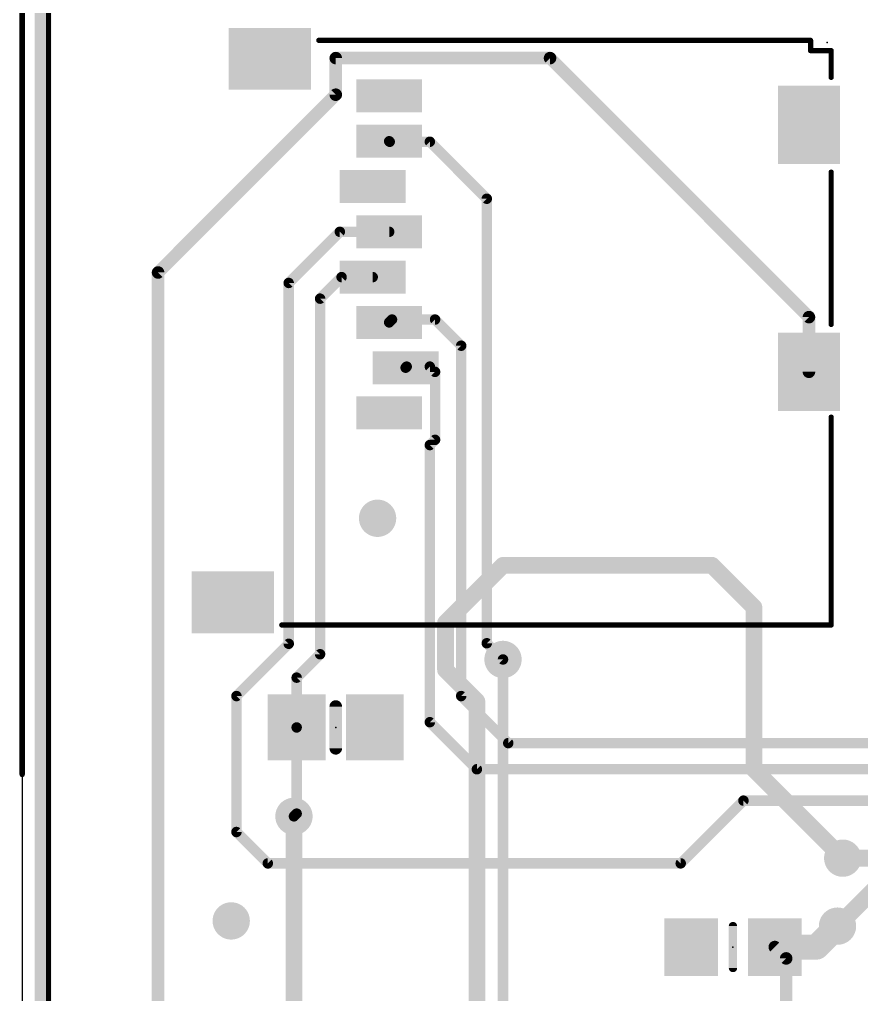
# Model space of a CAD drawing. Extents: x -37 to 43, y -51 to 71.
# Drawn here: x -28.01 to -7.54, y 14.72 to 38.4 of the extents above; entities that cross this region are included whole.
import ezdxf

# ---------------------------------------------------------------- set-up
doc = ezdxf.new("R2010")
doc.units = 0
for name, color, linetype in [('1', 12, 'CONTINUOUS'), ('16', 132, 'CONTINUOUS'), ('18', 110, 'CONTINUOUS'), ('20', 53, 'CONTINUOUS'), ('21', 40, 'CONTINUOUS'), ('22', 6, 'CONTINUOUS'), ('23', 40, 'CONTINUOUS'), ('29', 253, 'CONTINUOUS'), ('47', 253, 'CONTINUOUS')]:
    doc.layers.add(name, color=color, linetype=linetype)

# ---------------------------------------------------------------- blocks, each defined once
blk = doc.blocks.new('RECT')
blk.add_solid([(-0.5, -0.5), (0.5, -0.5), (-0.5, 0.5), (0.5, 0.5)])
blk = doc.blocks.new('ROUNDV')
at = {"const_width": 0.5}
blk.add_lwpolyline([(0, -0.25, 1), (0, 0.25, 1), (0, -0.25)], format="xyb", dxfattribs=at)

msp = doc.modelspace()

# ---------------------------------------------------------------- linework, layer by layer
at = {"layer": '1'}
for points, const_width in [([(-27.432, 52.832), (-27.432, -43.18)], 0.4064), ([(-20.32, 36.576), (-20.32, 37.465)], 0.3048), ([(-20.32, 37.465), (-15.113, 37.465)], 0.3048), ([(-15.113, 37.465), (-8.822, 31.174)], 0.3048), ([(-24.638, 32.258), (-20.32, 36.576)], 0.3048), ([(-19.009, 35.433), (-19.022, 35.446)], 0.254), ([(-18.034, 35.433), (-19.009, 35.433)], 0.254), ([(-16.65, 34.049), (-18.034, 35.433)], 0.254), ([(-16.65, 23.254), (-16.65, 34.049)], 0.254), ([(-20.221, 33.246), (-21.463, 32.004)], 0.254), ([(-19.022, 33.246), (-20.221, 33.246)], 0.254), ([(-24.638, 13.462), (-24.638, 32.258)], 0.3048), ([(-20.178, 32.146), (-20.701, 31.623)], 0.254), ([(-20.178, 32.146), (-19.422, 32.146)], 0.254), ([(-21.463, 32.004), (-21.463, 23.241)], 0.254), ([(-20.701, 31.623), (-20.701, 22.987)], 0.254), ([(-8.822, 31.174), (-8.822, 29.846)], 0.3048), ([(-18.953, 31.115), (-19.022, 31.046)], 0.254), ([(-17.907, 31.115), (-18.953, 31.115)], 0.254), ([(-17.272, 30.48), (-17.907, 31.115)], 0.254), ([(-17.272, 21.971), (-17.272, 30.48)], 0.254), ([(-18.596, 29.972), (-18.622, 29.946)], 0.254), ([(-18.034, 29.972), (-18.596, 29.972)], 0.254), ([(-17.907, 29.845), (-18.034, 29.972)], 0.254), ([(-17.907, 28.194), (-17.907, 29.845)], 0.254), ([(-18.034, 28.067), (-17.907, 28.194)], 0.254), ([(-18.034, 21.336), (-18.034, 28.067)], 0.254), ([(-21.463, 23.241), (-22.733, 21.971)], 0.254), ([(-16.256, 22.86), (-16.65, 23.254)], 0.254), ([(-20.701, 22.987), (-21.27, 22.418)], 0.254), ([(-21.27, 22.418), (-21.27, 21.209)], 0.254), ([(-22.733, 21.971), (-22.733, 18.669)], 0.254), ([(-16.129, 20.828), (-17.272, 21.971)], 0.254), ([(-21.27, 19.116), (-21.27, 21.209)], 0.254), ([(-16.891, 20.193), (-18.034, 21.336)], 0.254), ([(-16.129, 20.828), (6.223, 20.828)], 0.254), ([(5.842, 20.193), (-16.891, 20.193)], 0.254), ([(-11.938, 17.907), (-10.414, 19.431)], 0.254), ([(-10.414, 19.431), (5.207, 19.431)], 0.254), ([(-21.336, 19.05), (-21.27, 19.116)], 0.254), ([(-22.733, 18.669), (-21.971, 17.907)], 0.254), ([(-8.001, 18.034), (-6.223, 18.034)], 0.4064), ([(-21.971, 17.907), (-11.938, 17.907)], 0.254), ([(-8.636, 15.875), (-8.128, 16.383)], 0.6096), ([(-9.652, 15.875), (-8.636, 15.875)], 0.6096), ([(-9.652, 15.875), (-9.376, 15.599)], 0.3048), ([(-9.376, 15.599), (-9.376, 11.938)], 0.3048)]:
    msp.add_lwpolyline(points, dxfattribs=dict(at, const_width=const_width))
for points, const_width in [([(-20.2438, 37.465, 1), (-20.3962, 37.465)], 0.1524), ([(-20.32, 37.5412, 1), (-20.32, 37.3888)], 0.1524), ([(-15.0591, 37.5189, 1), (-15.1669, 37.4111)], 0.1524), ([(-15.113, 37.3888, 1), (-15.113, 37.5412)], 0.1524), ([(-20.2661, 36.5221, 1), (-20.3739, 36.6299)], 0.1524), ([(-20.3962, 36.576, 1), (-20.2438, 36.576)], 0.1524), ([(-18.9771, 35.4909, 1), (-19.0669, 35.4011)], 0.127), ([(-19.009, 35.4965, 1), (-19.009, 35.3695)], 0.127), ([(-19.0539, 35.3881, 1), (-18.9641, 35.4779)], 0.127), ([(-17.9891, 35.4779, 1), (-18.0789, 35.3881)], 0.127), ([(-18.034, 35.3695, 1), (-18.034, 35.4965)], 0.127), ([(-16.5865, 34.049, 1), (-16.7135, 34.049)], 0.127), ([(-16.6949, 34.0041, 1), (-16.6051, 34.0939)], 0.127), ([(-20.221, 33.3095, 1), (-20.221, 33.1825)], 0.127), ([(-20.1761, 33.2011, 1), (-20.2659, 33.2909)], 0.127), ([(-19.022, 33.1825, 1), (-19.022, 33.3095)], 0.127), ([(-24.5618, 32.258, 1), (-24.7142, 32.258)], 0.1524), ([(-24.6919, 32.3119, 1), (-24.5841, 32.2041)], 0.1524), ([(-20.178, 32.2095, 1), (-20.178, 32.0825)], 0.127), ([(-20.1331, 32.1011, 1), (-20.2229, 32.1909)], 0.127), ([(-19.422, 32.0825, 1), (-19.422, 32.2095)], 0.127), ([(-21.3995, 32.004, 1), (-21.5265, 32.004)], 0.127), ([(-21.5079, 32.0489, 1), (-21.4181, 31.9591)], 0.127), ([(-20.6375, 31.623, 1), (-20.7645, 31.623)], 0.127), ([(-20.7459, 31.6679, 1), (-20.6561, 31.5781)], 0.127), ([(-8.7458, 31.174, 1), (-8.8982, 31.174)], 0.1524), ([(-8.8759, 31.1201, 1), (-8.7681, 31.2279)], 0.1524), ([(-19.0669, 31.0909, 1), (-18.9771, 31.0011)], 0.127), ([(-18.953, 31.1785, 1), (-18.953, 31.0515)], 0.127), ([(-18.9081, 31.0701, 1), (-18.9979, 31.1599)], 0.127), ([(-17.8621, 31.1599, 1), (-17.9519, 31.0701)], 0.127), ([(-17.907, 31.0515, 1), (-17.907, 31.1785)], 0.127), ([(-17.2085, 30.48, 1), (-17.3355, 30.48)], 0.127), ([(-17.3169, 30.4351, 1), (-17.2271, 30.5249)], 0.127), ([(-18.596, 30.0355, 1), (-18.596, 29.9085)], 0.127), ([(-18.5511, 29.9271, 1), (-18.6409, 30.0169)], 0.127), ([(-17.9891, 30.0169, 1), (-18.0789, 29.9271)], 0.127), ([(-18.034, 29.9085, 1), (-18.034, 30.0355)], 0.127), ([(-18.6669, 29.9909, 1), (-18.5771, 29.9011)], 0.127), ([(-17.8435, 29.845, 1), (-17.9705, 29.845)], 0.127), ([(-17.9519, 29.8001, 1), (-17.8621, 29.8899)], 0.127), ([(-8.8982, 29.846, 1), (-8.7458, 29.846)], 0.1524), ([(-17.9705, 28.067, 1), (-18.0975, 28.067)], 0.127), ([(-17.9705, 28.194, 1), (-17.8435, 28.194)], 0.127), ([(-17.8621, 28.1491, 1), (-17.9519, 28.2389)], 0.127), ([(-18.0789, 28.1119, 1), (-17.9891, 28.0221)], 0.127), ([(-21.5265, 23.241, 1), (-21.3995, 23.241)], 0.127), ([(-21.4181, 23.1961, 1), (-21.5079, 23.2859)], 0.127), ([(-16.6051, 23.2989, 1), (-16.6949, 23.2091)], 0.127), ([(-16.7135, 23.254, 1), (-16.5865, 23.254)], 0.127), ([(-20.7645, 22.987, 1), (-20.6375, 22.987)], 0.127), ([(-20.6561, 22.9421, 1), (-20.7459, 23.0319)], 0.127), ([(-16.3009, 22.8151, 1), (-16.2111, 22.9049)], 0.127), ([(-21.2065, 22.418, 1), (-21.3335, 22.418)], 0.127), ([(-21.3149, 22.4629, 1), (-21.2251, 22.3731)], 0.127), ([(-22.6695, 21.971, 1), (-22.7965, 21.971)], 0.127), ([(-22.7779, 22.0159, 1), (-22.6881, 21.9261)], 0.127), ([(-17.2271, 22.0159, 1), (-17.3169, 21.9261)], 0.127), ([(-17.3355, 21.971, 1), (-17.2085, 21.971)], 0.127), ([(-21.2065, 21.209, 1), (-21.3335, 21.209)], 0.127), ([(-17.9891, 21.3809, 1), (-18.0789, 21.2911)], 0.127), ([(-18.0975, 21.336, 1), (-17.9705, 21.336)], 0.127), ([(-21.3335, 21.209, 1), (-21.2065, 21.209)], 0.127), ([(-16.129, 20.8915, 1), (-16.129, 20.7645)], 0.127), ([(-16.1739, 20.7831, 1), (-16.0841, 20.8729)], 0.127), ([(-16.891, 20.2565, 1), (-16.891, 20.1295)], 0.127), ([(-16.9359, 20.1481, 1), (-16.8461, 20.2379)], 0.127), ([(-10.414, 19.4945, 1), (-10.414, 19.3675)], 0.127), ([(-10.3691, 19.3861, 1), (-10.4589, 19.4759)], 0.127), ([(-21.2251, 19.0711, 1), (-21.3149, 19.1609)], 0.127), ([(-21.3809, 19.0949, 1), (-21.2911, 19.0051)], 0.127), ([(-21.3335, 19.116, 1), (-21.2065, 19.116)], 0.127), ([(-22.6881, 18.7139, 1), (-22.7779, 18.6241)], 0.127), ([(-22.7965, 18.669, 1), (-22.6695, 18.669)], 0.127), ([(-8.001, 18.1356, 1), (-8.001, 17.9324)], 0.2032), ([(-21.971, 17.9705, 1), (-21.971, 17.8435)], 0.127), ([(-22.0159, 17.8621, 1), (-21.9261, 17.9519)], 0.127), ([(-11.9829, 17.9519, 1), (-11.8931, 17.8621)], 0.127), ([(-11.938, 17.8435, 1), (-11.938, 17.9705)], 0.127), ([(-8.0202, 16.2752, 1), (-8.2358, 16.4908)], 0.3048), ([(-9.652, 16.0274, 1), (-9.652, 15.7226)], 0.3048), ([(-8.7438, 15.9828, 1), (-8.5282, 15.7672)], 0.3048), ([(-8.636, 15.7226, 1), (-8.636, 16.0274)], 0.3048), ([(-9.5981, 15.9289, 1), (-9.7059, 15.8211)], 0.1524), ([(-9.2998, 15.599, 1), (-9.4522, 15.599)], 0.1524), ([(-9.4299, 15.5451, 1), (-9.3221, 15.6529)], 0.1524)]:
    msp.add_lwpolyline(points, format="xyb", dxfattribs=dict(at, const_width=const_width))
at = {"layer": '16'}
for points, const_width in [([(-27.432, 52.578), (-27.432, -43.434)], 0.4064), ([(-17.653, 23.749), (-16.256, 25.146)], 0.4064), ([(-16.256, 25.146), (-11.176, 25.146)], 0.4064), ([(-11.176, 25.146), (-10.16, 24.13)], 0.4064), ([(-10.16, 24.13), (-10.16, 20.193)], 0.4064), ([(-17.653, 22.606), (-17.653, 23.749)], 0.4064), ([(-16.256, 3.048), (-16.256, 22.86)], 0.254), ([(-16.891, 21.844), (-17.653, 22.606)], 0.4064), ([(-16.891, 0.635), (-16.891, 21.844)], 0.4064), ([(-10.16, 20.193), (-8.001, 18.034)], 0.4064), ([(-21.336, 14.224), (-21.336, 19.05)], 0.4064), ([(-8.128, 16.383), (-6.985, 17.526)], 0.4064)]:
    msp.add_lwpolyline(points, dxfattribs=dict(at, const_width=const_width))
for points, const_width in [([(-16.256, 25.2476, 1), (-16.256, 25.0444)], 0.2032), ([(-16.1842, 25.0742, 1), (-16.3278, 25.2178)], 0.2032), ([(-11.1042, 25.2178, 1), (-11.2478, 25.0742)], 0.2032), ([(-11.176, 25.0444, 1), (-11.176, 25.2476)], 0.2032), ([(-10.0584, 24.13, 1), (-10.2616, 24.13)], 0.2032), ([(-10.2318, 24.0582, 1), (-10.0882, 24.2018)], 0.2032), ([(-17.5514, 23.749, 1), (-17.7546, 23.749)], 0.2032), ([(-17.7248, 23.8208, 1), (-17.5812, 23.6772)], 0.2032), ([(-16.1925, 22.86, 1), (-16.3195, 22.86)], 0.127), ([(-17.5812, 22.6778, 1), (-17.7248, 22.5342)], 0.2032), ([(-17.7546, 22.606, 1), (-17.5514, 22.606)], 0.2032), ([(-16.7894, 21.844, 1), (-16.9926, 21.844)], 0.2032), ([(-16.9628, 21.7722, 1), (-16.8192, 21.9158)], 0.2032), ([(-10.0882, 20.2648, 1), (-10.2318, 20.1212)], 0.2032), ([(-10.2616, 20.193, 1), (-10.0584, 20.193)], 0.2032), ([(-21.2344, 19.05, 1), (-21.4376, 19.05)], 0.2032), ([(-8.0728, 17.9622, 1), (-7.9292, 18.1058)], 0.2032), ([(-8.1998, 16.4548, 1), (-8.0562, 16.3112)], 0.2032)]:
    msp.add_lwpolyline(points, format="xyb", dxfattribs=dict(at, const_width=const_width))
at = {"layer": '20'}
msp.add_line((-27.94, 48.26), (-27.94, -38.1), dxfattribs=at)
at = {"layer": '21'}
for points, const_width in [([(-20.732, 37.9278, 1), (-20.732, 37.8642)], 0.0635), ([(-8.7502, 37.896, 1), (-8.8138, 37.896)], 0.0635), ([(-8.782, 37.8642, 1), (-8.782, 37.9278)], 0.0635), ([(-8.782, 37.6778, 1), (-8.782, 37.6142)], 0.0635), ([(-8.8138, 37.646, 1), (-8.7502, 37.646)], 0.0635), ([(-8.2502, 37.646, 1), (-8.3138, 37.646)], 0.0635), ([(-8.282, 37.6142, 1), (-8.282, 37.6778)], 0.0635), ([(-8.3138, 36.996, 1), (-8.2502, 36.996)], 0.0635), ([(-8.2502, 34.696, 1), (-8.3138, 34.696)], 0.0635), ([(-8.3138, 30.996, 1), (-8.2502, 30.996)], 0.0635), ([(-8.2502, 28.746, 1), (-8.3138, 28.746)], 0.0635), ([(-21.632, 23.7278, 1), (-21.632, 23.6643)], 0.0635), ([(-8.3138, 23.696, 1), (-8.2502, 23.696)], 0.0635), ([(-8.282, 23.6643, 1), (-8.282, 23.7278)], 0.0635), ([(-20.2438, 21.717, 1), (-20.3962, 21.717)], 0.1524), ([(-20.3962, 20.701, 1), (-20.2438, 20.701)], 0.1524), ([(-10.6172, 16.383, 1), (-10.7188, 16.383)], 0.1016), ([(-10.7188, 15.367, 1), (-10.6172, 15.367)], 0.1016)]:
    msp.add_lwpolyline(points, format="xyb", dxfattribs=dict(at, const_width=const_width))
for points, const_width in [([(-8.782, 37.896), (-20.732, 37.896)], 0.127), ([(-8.782, 37.646), (-8.782, 37.896)], 0.127), ([(-8.282, 37.646), (-8.782, 37.646)], 0.127), ([(-8.282, 36.996), (-8.282, 37.646)], 0.127), ([(-8.282, 34.696), (-8.282, 30.996)], 0.127), ([(-8.282, 28.746), (-8.282, 23.696)], 0.127), ([(-8.282, 23.696), (-21.632, 23.696)], 0.127), ([(-20.32, 21.717), (-20.32, 20.701)], 0.3048), ([(-10.668, 15.367), (-10.668, 16.383)], 0.2032)]:
    msp.add_lwpolyline(points, dxfattribs=dict(at, const_width=const_width))
at = {"layer": '22', "const_width": 0.127}
msp.add_lwpolyline([(-27.3, 47.5), (-27.3, -37.4)], dxfattribs=at)
at = {"layer": '23'}
for p in [(-8.382, 37.846), (-20.32, 21.209), (-10.668, 15.875)]:
    msp.add_point(p, dxfattribs=at)
at = {"layer": '47', "const_width": 0.13}
msp.add_lwpolyline([(-27.94, 20.066), (-27.94, 57.068)], dxfattribs=at)
at = {"layer": '47', "const_width": 0.065}
msp.add_lwpolyline([(-27.9725, 20.066, 1), (-27.9075, 20.066)], format="xyb", dxfattribs=at)

# ---------------------------------------------------------------- block references
at = {"layer": '1'}
for p, xscale, yscale, rotation in [((-21.922, 37.446), 1.4, 1.9, 270), ((-19.022, 36.546), 0.7, 1.5, 270), ((-19.022, 35.446), 0.7, 1.5, 270), ((-19.422, 34.346), 0.7, 1.5, 270), ((-19.022, 33.246), 0.7, 1.5, 270), ((-19.422, 32.146), 0.7, 1.5, 270), ((-19.022, 31.046), 0.7, 1.5, 270), ((-18.622, 29.946), 0.7, 1.5, 270), ((-19.022, 28.846), 0.7, 1.5, 270), ((-22.822, 24.246), 1.4, 1.9, 270), ((-11.684, 15.875), 1.2, 1.3, 180), ((-9.652, 15.875), 1.2, 1.3, 180)]:
    msp.add_blockref('RECT', p, dxfattribs=dict(at, xscale=xscale, yscale=yscale, rotation=rotation))
for p, xscale, yscale in [((-8.822, 35.846), 1.4, 1.8), ((-8.822, 29.846), 1.4, 1.8), ((-21.27, 21.209), 1.3, 1.5), ((-19.37, 21.209), 1.3, 1.5)]:
    msp.add_blockref('RECT', p, dxfattribs=dict(at, xscale=xscale, yscale=yscale))
at = {"layer": '18', "xscale": 0.9064, "yscale": 0.9064}
for p in [(-19.304, 26.289), (-19.304, 26.289), (-16.256, 22.86), (-16.256, 22.86), (-21.336, 19.05), (-21.336, 19.05), (-8.001, 18.034), (-8.001, 18.034), (-22.86, 16.51), (-22.86, 16.51), (-8.128, 16.383), (-8.128, 16.383)]:
    msp.add_blockref('ROUNDV', p, dxfattribs=at)
at = {"layer": '29'}
for p, xscale, yscale, rotation in [((-21.922, 37.446), 1.5016, 2.0016, 270), ((-19.022, 36.546), 0.8016, 1.6016, 270), ((-19.022, 35.446), 0.8016, 1.6016, 270), ((-19.422, 34.346), 0.8016, 1.6016, 270), ((-19.022, 33.246), 0.8016, 1.6016, 270), ((-19.422, 32.146), 0.8016, 1.6016, 270), ((-19.022, 31.046), 0.8016, 1.6016, 270), ((-18.622, 29.946), 0.8016, 1.6016, 270), ((-19.022, 28.846), 0.8016, 1.6016, 270), ((-22.822, 24.246), 1.5016, 2.0016, 270), ((-11.684, 15.875), 1.3016, 1.4016, 180), ((-9.652, 15.875), 1.3016, 1.4016, 180)]:
    msp.add_blockref('RECT', p, dxfattribs=dict(at, xscale=xscale, yscale=yscale, rotation=rotation))
for p, xscale, yscale in [((-8.822, 35.846), 1.5016, 1.9016), ((-8.822, 29.846), 1.5016, 1.9016), ((-21.27, 21.209), 1.4016, 1.6016), ((-19.37, 21.209), 1.4016, 1.6016)]:
    msp.add_blockref('RECT', p, dxfattribs=dict(at, xscale=xscale, yscale=yscale))

doc.saveas('drawing.dxf')
